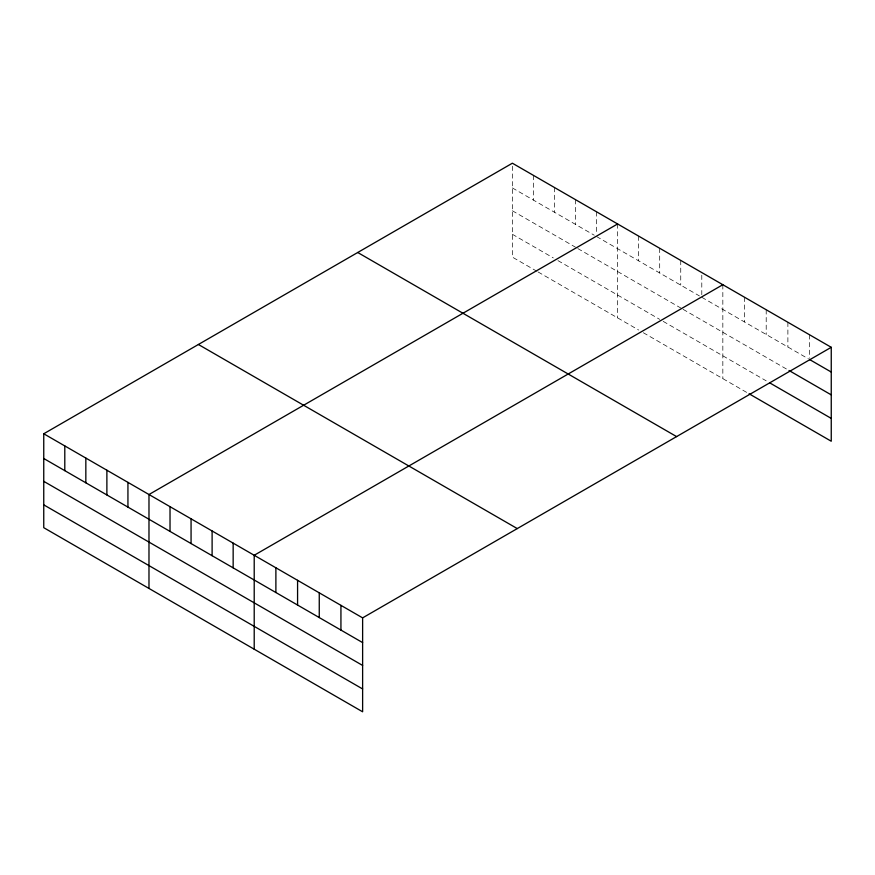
<?xml version="1.0" encoding="UTF-8"?>
<svg xmlns="http://www.w3.org/2000/svg" width="875" height="875" viewBox="0 0 875 875"><rect width="100%" height="100%" fill="white"/><g stroke="black" fill="none" stroke-linecap="round" stroke-linejoin="round"><path stroke-width="0.66" stroke-dasharray="4.38 3.28" d="M536.933 271.305L512.378 257.13L512.378 163.209M512.378 187.939L594.223 235.2M596.564 236.545L699.453 295.947M701.794 297.303L808.423 358.859M512.378 210.777L575.52 247.22M577.85 248.577L680.739 307.978M683.08 309.323L787.883 369.841M512.378 234.292L553.306 257.917M557.977 260.619L659.695 319.353M663.206 321.377L766.205 380.844M538.103 271.983L638.652 330.028M643.333 332.73L747.939 393.127M809.572 334.797L809.572 358.225M787.883 322.273L787.883 347.003M766.205 309.761L766.205 334.491M744.516 297.238L744.516 321.967M722.837 284.714L722.837 378.634M701.794 275.177L701.794 294.7M680.739 260.422L680.739 285.152M659.695 248.27L659.695 273M638.652 236.119L638.652 260.848M617.608 223.967L617.608 317.877M596.564 211.816L596.564 233.942M575.52 199.664L575.52 224.394M554.466 187.512L554.466 212.242M533.422 175.361L533.422 200.091"/><path stroke-width="1.31" d="M831.25 347.309L512.378 163.209L43.75 433.77L43.75 527.691L362.622 711.791L362.622 617.87L831.25 347.309L831.25 441.23L749.077 393.783M617.608 223.967L148.98 494.528L148.98 588.438M722.837 284.714L254.209 555.275L254.209 649.195M809.572 359.527L831.25 372.039M789.02 370.497L831.25 394.877M769.628 382.812L831.25 418.392M357.733 252.503L676.605 436.603M198.395 344.487L517.267 528.587M43.75 433.77L362.622 617.87M43.75 458.5L362.622 642.6M43.75 481.337L362.622 665.438M43.75 504.853L362.622 688.953M340.933 605.358L340.933 630.088M319.255 592.834L319.255 617.564M297.577 580.322L297.577 605.052M275.887 567.798L275.887 592.528M233.155 543.134L233.155 567.864M212.111 530.983L212.111 555.712M191.067 518.831L191.067 543.561M170.023 506.68L170.023 531.409M127.936 482.377L127.936 507.106M106.881 470.225L106.881 494.955M85.838 458.073L85.838 482.803M64.794 445.922L64.794 470.652"/></g></svg>
